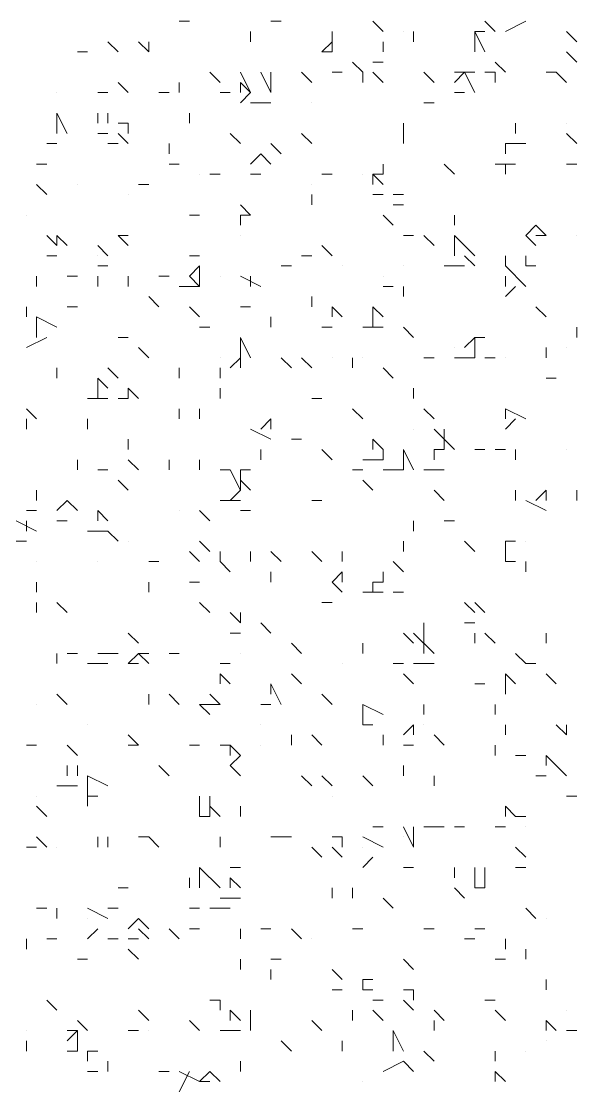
# Model space of a CAD drawing. Header units: millimetres. Extents: x 2928 to 3112, y 1220 to 1280.
# Drawn here: x 3001.3138 to 3001.4955, y 1264.9223 to 1265.2706 of the extents above; entities that cross this region are included whole.
import ezdxf

# ---------------------------------------------------------------- set-up
doc = ezdxf.new("R2010")
doc.units = ezdxf.units.MM

msp = doc.modelspace()

# ---------------------------------------------------------------- linework, layer by layer
at = {"color": 92, "linetype": 'Continuous', "lineweight": 5, "true_color": 0x00b800}
for points in [[(3001.36551, 1265.27063), (3001.36884, 1265.27063), (3001.36884, 1265.27063)], [(3001.39884, 1265.27063), (3001.39551, 1265.27063), (3001.39551, 1265.27063)], [(3001.43218, 1265.2673), (3001.42884, 1265.27063), (3001.42884, 1265.27063)], [(3001.46884, 1265.2673), (3001.46551, 1265.27063), (3001.46551, 1265.27063)], [(3001.47218, 1265.2673), (3001.47884, 1265.27063), (3001.47884, 1265.27063)], [(3001.38884, 1265.26396), (3001.38884, 1265.2673), (3001.38884, 1265.2673)], [(3001.41551, 1265.2673), (3001.41551, 1265.26063), (3001.41551, 1265.26063)], [(3001.44218, 1265.26396), (3001.44218, 1265.2673), (3001.44218, 1265.2673)], [(3001.46218, 1265.2673), (3001.46551, 1265.26063), (3001.46551, 1265.26063)], [(3001.46218, 1265.2673), (3001.46218, 1265.26063), (3001.46218, 1265.26063)], [(3001.46551, 1265.2673), (3001.46218, 1265.2673), (3001.46218, 1265.2673)], [(3001.49551, 1265.26396), (3001.49218, 1265.2673), (3001.49218, 1265.2673)], [(3001.34551, 1265.26063), (3001.34217, 1265.26396), (3001.34217, 1265.26396)], [(3001.35551, 1265.26063), (3001.35217, 1265.26396), (3001.35217, 1265.26396)], [(3001.35551, 1265.26063), (3001.35551, 1265.26396), (3001.35551, 1265.26396)], [(3001.41551, 1265.26396), (3001.41218, 1265.26063), (3001.41218, 1265.26063)], [(3001.43218, 1265.26396), (3001.43218, 1265.26063), (3001.43218, 1265.26063)], [(3001.43218, 1265.26396), (3001.43218, 1265.26063), (3001.43218, 1265.26063)], [(3001.33551, 1265.26063), (3001.33217, 1265.26063), (3001.33217, 1265.26063)], [(3001.41218, 1265.26063), (3001.41551, 1265.26063), (3001.41551, 1265.26063)], [(3001.49551, 1265.2573), (3001.49218, 1265.26063), (3001.49218, 1265.26063)], [(3001.42551, 1265.25396), (3001.42218, 1265.2573), (3001.42218, 1265.2573)], [(3001.42884, 1265.2573), (3001.43218, 1265.2573), (3001.43218, 1265.2573)], [(3001.47218, 1265.25396), (3001.46884, 1265.2573), (3001.46884, 1265.2573)], [(3001.37884, 1265.25063), (3001.37551, 1265.25396), (3001.37551, 1265.25396)], [(3001.38551, 1265.25396), (3001.38884, 1265.2473), (3001.38884, 1265.2473)], [(3001.39218, 1265.25396), (3001.39551, 1265.2473), (3001.39551, 1265.2473)], [(3001.39551, 1265.25396), (3001.39551, 1265.2473), (3001.39551, 1265.2473)], [(3001.40884, 1265.25063), (3001.40551, 1265.25396), (3001.40551, 1265.25396)], [(3001.41884, 1265.25396), (3001.41551, 1265.25396), (3001.41551, 1265.25396)], [(3001.42551, 1265.25063), (3001.42551, 1265.25396), (3001.42551, 1265.25396)], [(3001.43218, 1265.25063), (3001.42884, 1265.25396), (3001.42884, 1265.25396)], [(3001.44884, 1265.25063), (3001.44551, 1265.25396), (3001.44551, 1265.25396)], [(3001.45551, 1265.25396), (3001.46218, 1265.25396), (3001.46218, 1265.25396)], [(3001.45884, 1265.25396), (3001.45551, 1265.25063), (3001.45551, 1265.25063)], [(3001.45884, 1265.25396), (3001.46218, 1265.2473), (3001.46218, 1265.2473)], [(3001.46884, 1265.25396), (3001.46551, 1265.25396), (3001.46551, 1265.25396)], [(3001.46884, 1265.25063), (3001.46884, 1265.25396), (3001.46884, 1265.25396)], [(3001.48884, 1265.25396), (3001.48551, 1265.25396), (3001.48551, 1265.25396)], [(3001.49218, 1265.25063), (3001.48884, 1265.25396), (3001.48884, 1265.25396)], [(3001.34884, 1265.2473), (3001.34551, 1265.25063), (3001.34551, 1265.25063)], [(3001.36551, 1265.2473), (3001.36551, 1265.25063), (3001.36551, 1265.25063)], [(3001.38551, 1265.25063), (3001.38551, 1265.2473), (3001.38551, 1265.2473)], [(3001.38884, 1265.2473), (3001.38551, 1265.25063), (3001.38551, 1265.25063)], [(3001.34217, 1265.2473), (3001.33884, 1265.2473), (3001.33884, 1265.2473)], [(3001.36218, 1265.2473), (3001.35884, 1265.2473), (3001.35884, 1265.2473)], [(3001.38218, 1265.2473), (3001.37884, 1265.2473), (3001.37884, 1265.2473)], [(3001.38551, 1265.24396), (3001.38884, 1265.2473), (3001.38884, 1265.2473)], [(3001.45551, 1265.2473), (3001.45884, 1265.2473), (3001.45884, 1265.2473)], [(3001.38884, 1265.24396), (3001.39551, 1265.24396), (3001.39551, 1265.24396)], [(3001.44884, 1265.24396), (3001.44551, 1265.24396), (3001.44551, 1265.24396)], [(3001.32551, 1265.24063), (3001.32884, 1265.23396), (3001.32884, 1265.23396)], [(3001.32551, 1265.24063), (3001.32551, 1265.23396), (3001.32551, 1265.23396)], [(3001.33884, 1265.2373), (3001.33884, 1265.24063), (3001.33884, 1265.24063)], [(3001.34217, 1265.24063), (3001.34217, 1265.2373), (3001.34217, 1265.2373)], [(3001.34217, 1265.24063), (3001.34217, 1265.2373), (3001.34217, 1265.2373)], [(3001.36884, 1265.2373), (3001.36884, 1265.24063), (3001.36884, 1265.24063)], [(3001.34884, 1265.2373), (3001.34551, 1265.2373), (3001.34551, 1265.2373)], [(3001.34884, 1265.2373), (3001.34884, 1265.23396), (3001.34884, 1265.23396)], [(3001.43884, 1265.23396), (3001.43884, 1265.2373), (3001.43884, 1265.2373)], [(3001.47551, 1265.23396), (3001.47551, 1265.2373), (3001.47551, 1265.2373)], [(3001.33884, 1265.23396), (3001.34217, 1265.23396), (3001.34217, 1265.23396)], [(3001.34551, 1265.23396), (3001.34884, 1265.23063), (3001.34884, 1265.23063)], [(3001.38551, 1265.23063), (3001.38218, 1265.23396), (3001.38218, 1265.23396)], [(3001.40884, 1265.23063), (3001.40551, 1265.23396), (3001.40551, 1265.23396)], [(3001.43884, 1265.23063), (3001.43884, 1265.23396), (3001.43884, 1265.23396)], [(3001.49551, 1265.23063), (3001.49218, 1265.23396), (3001.49218, 1265.23396)], [(3001.32217, 1265.23063), (3001.32551, 1265.23063), (3001.32551, 1265.23063)], [(3001.34551, 1265.23063), (3001.34217, 1265.23063), (3001.34217, 1265.23063)], [(3001.36218, 1265.2273), (3001.36218, 1265.23063), (3001.36218, 1265.23063)], [(3001.39884, 1265.2273), (3001.39551, 1265.23063), (3001.39551, 1265.23063)], [(3001.47218, 1265.23063), (3001.47884, 1265.23063), (3001.47884, 1265.23063)], [(3001.47218, 1265.23063), (3001.47218, 1265.2273), (3001.47218, 1265.2273)], [(3001.47218, 1265.2273), (3001.47218, 1265.23063), (3001.47218, 1265.23063)], [(3001.32217, 1265.22396), (3001.31884, 1265.22396), (3001.31884, 1265.22396)], [(3001.36551, 1265.22396), (3001.36218, 1265.22396), (3001.36218, 1265.22396)], [(3001.39218, 1265.2273), (3001.38884, 1265.22396), (3001.38884, 1265.22396)], [(3001.39218, 1265.2273), (3001.39551, 1265.22396), (3001.39551, 1265.22396)], [(3001.43218, 1265.22063), (3001.43218, 1265.22396), (3001.43218, 1265.22396)], [(3001.45551, 1265.22063), (3001.45218, 1265.22396), (3001.45218, 1265.22396)], [(3001.47218, 1265.22396), (3001.46884, 1265.22396), (3001.46884, 1265.22396)], [(3001.47218, 1265.22396), (3001.47551, 1265.22396), (3001.47551, 1265.22396)], [(3001.47218, 1265.22063), (3001.47218, 1265.22396), (3001.47218, 1265.22396)], [(3001.49551, 1265.22396), (3001.49218, 1265.22396), (3001.49218, 1265.22396)], [(3001.37884, 1265.22063), (3001.37551, 1265.22063), (3001.37551, 1265.22063)], [(3001.38884, 1265.22063), (3001.39218, 1265.22063), (3001.39218, 1265.22063)], [(3001.41551, 1265.22063), (3001.41218, 1265.22063), (3001.41218, 1265.22063)], [(3001.42884, 1265.22063), (3001.43218, 1265.2173), (3001.43218, 1265.2173)], [(3001.42884, 1265.22063), (3001.42884, 1265.2173), (3001.42884, 1265.2173)], [(3001.43218, 1265.22063), (3001.42884, 1265.22063), (3001.42884, 1265.22063)], [(3001.32217, 1265.21396), (3001.31884, 1265.2173), (3001.31884, 1265.2173)], [(3001.35551, 1265.2173), (3001.35217, 1265.2173), (3001.35217, 1265.2173)], [(3001.40884, 1265.21063), (3001.40884, 1265.21396), (3001.40884, 1265.21396)], [(3001.42884, 1265.21396), (3001.43218, 1265.21396), (3001.43218, 1265.21396)], [(3001.43884, 1265.21396), (3001.43551, 1265.21396), (3001.43551, 1265.21396)], [(3001.38884, 1265.2073), (3001.38551, 1265.21063), (3001.38551, 1265.21063)], [(3001.43551, 1265.21063), (3001.43884, 1265.21063), (3001.43884, 1265.21063)], [(3001.37218, 1265.2073), (3001.36884, 1265.2073), (3001.36884, 1265.2073)], [(3001.38551, 1265.2073), (3001.38884, 1265.2073), (3001.38884, 1265.2073)], [(3001.38551, 1265.2073), (3001.38551, 1265.20396), (3001.38551, 1265.20396)], [(3001.43551, 1265.20396), (3001.43218, 1265.2073), (3001.43218, 1265.2073)], [(3001.45551, 1265.20396), (3001.45551, 1265.2073), (3001.45551, 1265.2073)], [(3001.48218, 1265.20396), (3001.47884, 1265.20063), (3001.47884, 1265.20063)], [(3001.48218, 1265.20396), (3001.48551, 1265.20063), (3001.48551, 1265.20063)], [(3001.32551, 1265.1973), (3001.32217, 1265.20063), (3001.32217, 1265.20063)], [(3001.32551, 1265.20063), (3001.32884, 1265.1973), (3001.32884, 1265.1973)], [(3001.32551, 1265.20063), (3001.32551, 1265.1973), (3001.32551, 1265.1973)], [(3001.34884, 1265.20063), (3001.34551, 1265.20063), (3001.34551, 1265.20063)], [(3001.34884, 1265.1973), (3001.34551, 1265.20063), (3001.34551, 1265.20063)], [(3001.44218, 1265.20063), (3001.43884, 1265.20063), (3001.43884, 1265.20063)], [(3001.44884, 1265.1973), (3001.44551, 1265.20063), (3001.44551, 1265.20063)], [(3001.45551, 1265.20063), (3001.46218, 1265.19396), (3001.46218, 1265.19396)], [(3001.45551, 1265.20063), (3001.45551, 1265.19396), (3001.45551, 1265.19396)], [(3001.47884, 1265.20063), (3001.48218, 1265.1973), (3001.48218, 1265.1973)], [(3001.48551, 1265.20063), (3001.48218, 1265.20063), (3001.48218, 1265.20063)], [(3001.33884, 1265.1973), (3001.34217, 1265.19396), (3001.34217, 1265.19396)], [(3001.41551, 1265.19396), (3001.41218, 1265.1973), (3001.41218, 1265.1973)], [(3001.32217, 1265.19396), (3001.32551, 1265.19396), (3001.32551, 1265.19396)], [(3001.37218, 1265.19396), (3001.36884, 1265.19396), (3001.36884, 1265.19396)], [(3001.40884, 1265.19396), (3001.40551, 1265.19396), (3001.40551, 1265.19396)], [(3001.46218, 1265.19063), (3001.45884, 1265.19396), (3001.45884, 1265.19396)], [(3001.47218, 1265.19063), (3001.47218, 1265.19396), (3001.47218, 1265.19396)], [(3001.47884, 1265.19063), (3001.47884, 1265.19396), (3001.47884, 1265.19396)], [(3001.33884, 1265.19063), (3001.34217, 1265.19063), (3001.34217, 1265.19063)], [(3001.37218, 1265.19063), (3001.36884, 1265.1873), (3001.36884, 1265.1873)], [(3001.37218, 1265.19063), (3001.37218, 1265.18396), (3001.37218, 1265.18396)], [(3001.40218, 1265.19063), (3001.39884, 1265.19063), (3001.39884, 1265.19063)], [(3001.45218, 1265.19063), (3001.45884, 1265.19063), (3001.45884, 1265.19063)], [(3001.45884, 1265.19063), (3001.45551, 1265.19063), (3001.45551, 1265.19063)], [(3001.47218, 1265.19063), (3001.47884, 1265.18396), (3001.47884, 1265.18396)], [(3001.48218, 1265.19063), (3001.47884, 1265.19063), (3001.47884, 1265.19063)], [(3001.31884, 1265.18396), (3001.31884, 1265.1873), (3001.31884, 1265.1873)], [(3001.33217, 1265.1873), (3001.32884, 1265.1873), (3001.32884, 1265.1873)], [(3001.33884, 1265.18396), (3001.33884, 1265.1873), (3001.33884, 1265.1873)], [(3001.34884, 1265.18396), (3001.34884, 1265.1873), (3001.34884, 1265.1873)], [(3001.36218, 1265.1873), (3001.35884, 1265.1873), (3001.35884, 1265.1873)], [(3001.37218, 1265.18396), (3001.36884, 1265.1873), (3001.36884, 1265.1873)], [(3001.38551, 1265.1873), (3001.39218, 1265.18396), (3001.39218, 1265.18396)], [(3001.38884, 1265.1873), (3001.38884, 1265.18396), (3001.38884, 1265.18396)], [(3001.47218, 1265.1873), (3001.47218, 1265.18396), (3001.47218, 1265.18396)], [(3001.36551, 1265.18396), (3001.37218, 1265.18396), (3001.37218, 1265.18396)], [(3001.43551, 1265.18396), (3001.43218, 1265.18396), (3001.43218, 1265.18396)], [(3001.43884, 1265.18063), (3001.43884, 1265.18396), (3001.43884, 1265.18396)], [(3001.47218, 1265.18063), (3001.47551, 1265.18396), (3001.47551, 1265.18396)], [(3001.35884, 1265.1773), (3001.35551, 1265.18063), (3001.35551, 1265.18063)], [(3001.40884, 1265.1773), (3001.40884, 1265.18063), (3001.40884, 1265.18063)], [(3001.31551, 1265.17396), (3001.31551, 1265.1773), (3001.31551, 1265.1773)], [(3001.33217, 1265.1773), (3001.32884, 1265.1773), (3001.32884, 1265.1773)], [(3001.37218, 1265.17396), (3001.36884, 1265.1773), (3001.36884, 1265.1773)], [(3001.38551, 1265.1773), (3001.38884, 1265.1773), (3001.38884, 1265.1773)], [(3001.41551, 1265.1773), (3001.41884, 1265.17396), (3001.41884, 1265.17396)], [(3001.41551, 1265.1773), (3001.41551, 1265.17396), (3001.41551, 1265.17396)], [(3001.42884, 1265.1773), (3001.43218, 1265.17396), (3001.43218, 1265.17396)], [(3001.42884, 1265.1773), (3001.42884, 1265.17063), (3001.42884, 1265.17063)], [(3001.48551, 1265.17396), (3001.48218, 1265.1773), (3001.48218, 1265.1773)], [(3001.31884, 1265.17396), (3001.32551, 1265.17063), (3001.32551, 1265.17063)], [(3001.31884, 1265.17396), (3001.31884, 1265.1673), (3001.31884, 1265.1673)], [(3001.39551, 1265.17063), (3001.39551, 1265.17396), (3001.39551, 1265.17396)], [(3001.37551, 1265.17063), (3001.37218, 1265.17063), (3001.37218, 1265.17063)], [(3001.41218, 1265.17063), (3001.41551, 1265.17063), (3001.41551, 1265.17063)], [(3001.42551, 1265.17063), (3001.43218, 1265.17063), (3001.43218, 1265.17063)], [(3001.44218, 1265.1673), (3001.43884, 1265.17063), (3001.43884, 1265.17063)], [(3001.49551, 1265.1673), (3001.49551, 1265.17063), (3001.49551, 1265.17063)], [(3001.31551, 1265.16396), (3001.32217, 1265.1673), (3001.32217, 1265.1673)], [(3001.34884, 1265.1673), (3001.34551, 1265.1673), (3001.34551, 1265.1673)], [(3001.38551, 1265.1673), (3001.38884, 1265.16063), (3001.38884, 1265.16063)], [(3001.38551, 1265.1673), (3001.38551, 1265.16063), (3001.38551, 1265.16063)], [(3001.46218, 1265.1673), (3001.45884, 1265.16396), (3001.45884, 1265.16396)], [(3001.46218, 1265.1673), (3001.46218, 1265.16063), (3001.46218, 1265.16063)], [(3001.46551, 1265.1673), (3001.46218, 1265.1673), (3001.46218, 1265.1673)], [(3001.35551, 1265.16063), (3001.35217, 1265.16396), (3001.35217, 1265.16396)], [(3001.48551, 1265.16063), (3001.48551, 1265.16396), (3001.48551, 1265.16396)], [(3001.38218, 1265.1573), (3001.38551, 1265.16063), (3001.38551, 1265.16063)], [(3001.38551, 1265.1573), (3001.38551, 1265.16063), (3001.38551, 1265.16063)], [(3001.40218, 1265.1573), (3001.39884, 1265.16063), (3001.39884, 1265.16063)], [(3001.40884, 1265.1573), (3001.40551, 1265.16063), (3001.40551, 1265.16063)], [(3001.42218, 1265.1573), (3001.42218, 1265.16063), (3001.42218, 1265.16063)], [(3001.44884, 1265.16063), (3001.44551, 1265.16063), (3001.44551, 1265.16063)], [(3001.45551, 1265.16063), (3001.46218, 1265.16063), (3001.46218, 1265.16063)], [(3001.46884, 1265.16063), (3001.46551, 1265.16063), (3001.46551, 1265.16063)], [(3001.32551, 1265.15396), (3001.32551, 1265.1573), (3001.32551, 1265.1573)], [(3001.34551, 1265.15396), (3001.34217, 1265.1573), (3001.34217, 1265.1573)], [(3001.36551, 1265.15396), (3001.36551, 1265.1573), (3001.36551, 1265.1573)], [(3001.37884, 1265.15396), (3001.37884, 1265.1573), (3001.37884, 1265.1573)], [(3001.43551, 1265.15396), (3001.43218, 1265.1573), (3001.43218, 1265.1573)], [(3001.33884, 1265.15396), (3001.34217, 1265.15063), (3001.34217, 1265.15063)], [(3001.33884, 1265.15396), (3001.33884, 1265.1473), (3001.33884, 1265.1473)], [(3001.48884, 1265.15396), (3001.48551, 1265.15396), (3001.48551, 1265.15396)], [(3001.34884, 1265.15063), (3001.35217, 1265.1473), (3001.35217, 1265.1473)], [(3001.34884, 1265.15063), (3001.34884, 1265.1473), (3001.34884, 1265.1473)], [(3001.37884, 1265.1473), (3001.37884, 1265.15063), (3001.37884, 1265.15063)], [(3001.44218, 1265.1473), (3001.44218, 1265.15063), (3001.44218, 1265.15063)], [(3001.31884, 1265.14063), (3001.31551, 1265.14396), (3001.31551, 1265.14396)], [(3001.33551, 1265.1473), (3001.34217, 1265.1473), (3001.34217, 1265.1473)], [(3001.34551, 1265.1473), (3001.34884, 1265.1473), (3001.34884, 1265.1473)], [(3001.36551, 1265.14063), (3001.36551, 1265.14396), (3001.36551, 1265.14396)], [(3001.37218, 1265.14063), (3001.37218, 1265.14396), (3001.37218, 1265.14396)], [(3001.41218, 1265.1473), (3001.40884, 1265.1473), (3001.40884, 1265.1473)], [(3001.42551, 1265.14063), (3001.42218, 1265.14396), (3001.42218, 1265.14396)], [(3001.44884, 1265.14063), (3001.44551, 1265.14396), (3001.44551, 1265.14396)], [(3001.47218, 1265.14396), (3001.47884, 1265.14063), (3001.47884, 1265.14063)], [(3001.47218, 1265.14396), (3001.47218, 1265.14063), (3001.47218, 1265.14063)], [(3001.31551, 1265.1373), (3001.31551, 1265.14063), (3001.31551, 1265.14063)], [(3001.33551, 1265.1373), (3001.33551, 1265.14063), (3001.33551, 1265.14063)], [(3001.39551, 1265.14063), (3001.39218, 1265.1373), (3001.39218, 1265.1373)], [(3001.39551, 1265.14063), (3001.39551, 1265.1373), (3001.39551, 1265.1373)], [(3001.47218, 1265.1373), (3001.47551, 1265.14063), (3001.47551, 1265.14063)], [(3001.38884, 1265.1373), (3001.39551, 1265.13396), (3001.39551, 1265.13396)], [(3001.44884, 1265.1373), (3001.45551, 1265.13063), (3001.45551, 1265.13063)], [(3001.45218, 1265.1373), (3001.45218, 1265.13063), (3001.45218, 1265.13063)], [(3001.34884, 1265.13063), (3001.34884, 1265.13396), (3001.34884, 1265.13396)], [(3001.40551, 1265.13396), (3001.40218, 1265.13396), (3001.40218, 1265.13396)], [(3001.42884, 1265.13396), (3001.43218, 1265.13063), (3001.43218, 1265.13063)], [(3001.42884, 1265.13396), (3001.42884, 1265.13063), (3001.42884, 1265.13063)], [(3001.39218, 1265.1273), (3001.39218, 1265.13063), (3001.39218, 1265.13063)], [(3001.41551, 1265.1273), (3001.41218, 1265.13063), (3001.41218, 1265.13063)], [(3001.43218, 1265.1273), (3001.43218, 1265.13063), (3001.43218, 1265.13063)], [(3001.43884, 1265.13063), (3001.44218, 1265.12396), (3001.44218, 1265.12396)], [(3001.43884, 1265.13063), (3001.43884, 1265.12396), (3001.43884, 1265.12396)], [(3001.45218, 1265.13063), (3001.44884, 1265.13063), (3001.44884, 1265.13063)], [(3001.44884, 1265.1273), (3001.44884, 1265.13063), (3001.44884, 1265.13063)], [(3001.46551, 1265.13063), (3001.46218, 1265.13063), (3001.46218, 1265.13063)], [(3001.47218, 1265.13063), (3001.46884, 1265.13063), (3001.46884, 1265.13063)], [(3001.47551, 1265.1273), (3001.47551, 1265.13063), (3001.47551, 1265.13063)], [(3001.33217, 1265.12396), (3001.33217, 1265.1273), (3001.33217, 1265.1273)], [(3001.35217, 1265.12396), (3001.34884, 1265.1273), (3001.34884, 1265.1273)], [(3001.36218, 1265.12396), (3001.36218, 1265.1273), (3001.36218, 1265.1273)], [(3001.37218, 1265.12396), (3001.37218, 1265.1273), (3001.37218, 1265.1273)], [(3001.42551, 1265.1273), (3001.43218, 1265.1273), (3001.43218, 1265.1273)], [(3001.34217, 1265.12396), (3001.33884, 1265.12396), (3001.33884, 1265.12396)], [(3001.38218, 1265.12396), (3001.37884, 1265.12396), (3001.37884, 1265.12396)], [(3001.38218, 1265.12396), (3001.38551, 1265.1173), (3001.38551, 1265.1173)], [(3001.38551, 1265.12396), (3001.38551, 1265.1173), (3001.38551, 1265.1173)], [(3001.38884, 1265.12396), (3001.38551, 1265.12396), (3001.38551, 1265.12396)], [(3001.42551, 1265.12396), (3001.42218, 1265.12396), (3001.42218, 1265.12396)], [(3001.43551, 1265.12396), (3001.43218, 1265.12396), (3001.43218, 1265.12396)], [(3001.43551, 1265.12396), (3001.43884, 1265.12396), (3001.43884, 1265.12396)], [(3001.44551, 1265.12396), (3001.45218, 1265.12396), (3001.45218, 1265.12396)], [(3001.34884, 1265.1173), (3001.34551, 1265.12063), (3001.34551, 1265.12063)], [(3001.38551, 1265.12063), (3001.38884, 1265.1173), (3001.38884, 1265.1173)], [(3001.38551, 1265.12063), (3001.38551, 1265.1173), (3001.38551, 1265.1173)], [(3001.42884, 1265.1173), (3001.42551, 1265.12063), (3001.42551, 1265.12063)], [(3001.31884, 1265.11396), (3001.31884, 1265.1173), (3001.31884, 1265.1173)], [(3001.38218, 1265.11396), (3001.38551, 1265.1173), (3001.38551, 1265.1173)], [(3001.45218, 1265.11396), (3001.44884, 1265.1173), (3001.44884, 1265.1173)], [(3001.47551, 1265.11396), (3001.47551, 1265.1173), (3001.47551, 1265.1173)], [(3001.48551, 1265.1173), (3001.48218, 1265.11396), (3001.48218, 1265.11396)], [(3001.48551, 1265.1173), (3001.48551, 1265.11396), (3001.48551, 1265.11396)], [(3001.49551, 1265.11396), (3001.49551, 1265.1173), (3001.49551, 1265.1173)], [(3001.32884, 1265.11396), (3001.32551, 1265.11063), (3001.32551, 1265.11063)], [(3001.32884, 1265.11396), (3001.33217, 1265.11063), (3001.33217, 1265.11063)], [(3001.37884, 1265.11396), (3001.38551, 1265.11396), (3001.38551, 1265.11396)], [(3001.41218, 1265.11396), (3001.40884, 1265.11396), (3001.40884, 1265.11396)], [(3001.47884, 1265.11396), (3001.48551, 1265.11063), (3001.48551, 1265.11063)], [(3001.31884, 1265.11063), (3001.31551, 1265.11063), (3001.31551, 1265.11063)], [(3001.33884, 1265.11063), (3001.34217, 1265.1073), (3001.34217, 1265.1073)], [(3001.33884, 1265.11063), (3001.33884, 1265.1073), (3001.33884, 1265.1073)], [(3001.37551, 1265.1073), (3001.37218, 1265.11063), (3001.37218, 1265.11063)], [(3001.38884, 1265.11063), (3001.38551, 1265.11063), (3001.38551, 1265.11063)], [(3001.31217, 1265.1073), (3001.31884, 1265.10396), (3001.31884, 1265.10396)], [(3001.31551, 1265.1073), (3001.31551, 1265.10396), (3001.31551, 1265.10396)], [(3001.32551, 1265.1073), (3001.32884, 1265.1073), (3001.32884, 1265.1073)], [(3001.44218, 1265.10396), (3001.44218, 1265.1073), (3001.44218, 1265.1073)], [(3001.45551, 1265.1073), (3001.45218, 1265.1073), (3001.45218, 1265.1073)], [(3001.33551, 1265.10396), (3001.34217, 1265.10396), (3001.34217, 1265.10396)], [(3001.34551, 1265.10063), (3001.34217, 1265.10396), (3001.34217, 1265.10396)], [(3001.31217, 1265.10063), (3001.31551, 1265.10063), (3001.31551, 1265.10063)], [(3001.37218, 1265.10063), (3001.37551, 1265.0973), (3001.37551, 1265.0973)], [(3001.43884, 1265.0973), (3001.43884, 1265.10063), (3001.43884, 1265.10063)], [(3001.46218, 1265.0973), (3001.45884, 1265.10063), (3001.45884, 1265.10063)], [(3001.47218, 1265.10063), (3001.47551, 1265.10063), (3001.47551, 1265.10063)], [(3001.47218, 1265.10063), (3001.47218, 1265.0973), (3001.47218, 1265.0973)], [(3001.36884, 1265.0973), (3001.37218, 1265.09396), (3001.37218, 1265.09396)], [(3001.37884, 1265.09396), (3001.37884, 1265.0973), (3001.37884, 1265.0973)], [(3001.38884, 1265.09396), (3001.38884, 1265.0973), (3001.38884, 1265.0973)], [(3001.39884, 1265.09396), (3001.39551, 1265.0973), (3001.39551, 1265.0973)], [(3001.41218, 1265.09396), (3001.40884, 1265.0973), (3001.40884, 1265.0973)], [(3001.41884, 1265.09396), (3001.41884, 1265.0973), (3001.41884, 1265.0973)], [(3001.47218, 1265.09396), (3001.47218, 1265.0973), (3001.47218, 1265.0973)], [(3001.35884, 1265.09396), (3001.35551, 1265.09396), (3001.35551, 1265.09396)], [(3001.38218, 1265.09063), (3001.37884, 1265.09396), (3001.37884, 1265.09396)], [(3001.43884, 1265.09063), (3001.43551, 1265.09396), (3001.43551, 1265.09396)], [(3001.47218, 1265.09396), (3001.47551, 1265.09396), (3001.47551, 1265.09396)], [(3001.47884, 1265.09063), (3001.47884, 1265.09396), (3001.47884, 1265.09396)], [(3001.39551, 1265.08729), (3001.39551, 1265.09063), (3001.39551, 1265.09063)], [(3001.41884, 1265.09063), (3001.41551, 1265.08729), (3001.41551, 1265.08729)], [(3001.41884, 1265.09063), (3001.41884, 1265.08729), (3001.41884, 1265.08729)], [(3001.43218, 1265.08729), (3001.43218, 1265.09063), (3001.43218, 1265.09063)], [(3001.31884, 1265.08396), (3001.31884, 1265.08729), (3001.31884, 1265.08729)], [(3001.35551, 1265.08396), (3001.35551, 1265.08729), (3001.35551, 1265.08729)], [(3001.37218, 1265.08729), (3001.36884, 1265.08729), (3001.36884, 1265.08729)], [(3001.41551, 1265.08729), (3001.41884, 1265.08396), (3001.41884, 1265.08396)], [(3001.42884, 1265.08729), (3001.43218, 1265.08729), (3001.43218, 1265.08729)], [(3001.42884, 1265.08729), (3001.42884, 1265.08396), (3001.42884, 1265.08396)], [(3001.42551, 1265.08396), (3001.43218, 1265.08396), (3001.43218, 1265.08396)], [(3001.43884, 1265.08396), (3001.43551, 1265.08396), (3001.43551, 1265.08396)], [(3001.31884, 1265.07729), (3001.31884, 1265.08063), (3001.31884, 1265.08063)], [(3001.32884, 1265.07729), (3001.32551, 1265.08063), (3001.32551, 1265.08063)], [(3001.37551, 1265.07729), (3001.37218, 1265.08063), (3001.37218, 1265.08063)], [(3001.41551, 1265.08063), (3001.41218, 1265.08063), (3001.41218, 1265.08063)], [(3001.46218, 1265.07729), (3001.45884, 1265.08063), (3001.45884, 1265.08063)], [(3001.46218, 1265.08063), (3001.46551, 1265.07729), (3001.46551, 1265.07729)], [(3001.38551, 1265.07396), (3001.38218, 1265.07729), (3001.38218, 1265.07729)], [(3001.38551, 1265.07729), (3001.38551, 1265.07396), (3001.38551, 1265.07396)], [(3001.39551, 1265.07063), (3001.39218, 1265.07396), (3001.39218, 1265.07396)], [(3001.44551, 1265.07063), (3001.44551, 1265.07396), (3001.44551, 1265.07396)], [(3001.45884, 1265.07396), (3001.46218, 1265.07396), (3001.46218, 1265.07396)], [(3001.35217, 1265.06729), (3001.34884, 1265.07063), (3001.34884, 1265.07063)], [(3001.38218, 1265.07063), (3001.38551, 1265.07063), (3001.38551, 1265.07063)], [(3001.40551, 1265.06396), (3001.40218, 1265.06729), (3001.40218, 1265.06729)], [(3001.42551, 1265.06396), (3001.42551, 1265.06729), (3001.42551, 1265.06729)], [(3001.44218, 1265.06729), (3001.43884, 1265.07063), (3001.43884, 1265.07063)], [(3001.44218, 1265.07063), (3001.44884, 1265.06396), (3001.44884, 1265.06396)], [(3001.44551, 1265.07063), (3001.44551, 1265.06396), (3001.44551, 1265.06396)], [(3001.44551, 1265.06396), (3001.44551, 1265.06729), (3001.44551, 1265.06729)], [(3001.46218, 1265.06729), (3001.46218, 1265.07063), (3001.46218, 1265.07063)], [(3001.46884, 1265.06729), (3001.46551, 1265.07063), (3001.46551, 1265.07063)], [(3001.48551, 1265.06729), (3001.48551, 1265.07063), (3001.48551, 1265.07063)], [(3001.32551, 1265.06063), (3001.32551, 1265.06396), (3001.32551, 1265.06396)], [(3001.33217, 1265.06396), (3001.32884, 1265.06396), (3001.32884, 1265.06396)], [(3001.33884, 1265.06396), (3001.34217, 1265.06396), (3001.34217, 1265.06396)], [(3001.34551, 1265.06396), (3001.34217, 1265.06396), (3001.34217, 1265.06396)], [(3001.35217, 1265.06396), (3001.34884, 1265.06063), (3001.34884, 1265.06063)], [(3001.35217, 1265.06396), (3001.35551, 1265.06063), (3001.35551, 1265.06063)], [(3001.35551, 1265.06396), (3001.35217, 1265.06396), (3001.35217, 1265.06396)], [(3001.36551, 1265.06396), (3001.36218, 1265.06396), (3001.36218, 1265.06396)], [(3001.47884, 1265.06063), (3001.47551, 1265.06396), (3001.47551, 1265.06396)], [(3001.33551, 1265.06063), (3001.34217, 1265.06063), (3001.34217, 1265.06063)], [(3001.34884, 1265.06063), (3001.35217, 1265.06063), (3001.35217, 1265.06063)], [(3001.38218, 1265.06063), (3001.37884, 1265.06063), (3001.37884, 1265.06063)], [(3001.43884, 1265.06063), (3001.43551, 1265.06063), (3001.43551, 1265.06063)], [(3001.44218, 1265.06063), (3001.44884, 1265.06063), (3001.44884, 1265.06063)], [(3001.48218, 1265.06063), (3001.47884, 1265.06063), (3001.47884, 1265.06063)], [(3001.37884, 1265.05729), (3001.38218, 1265.05396), (3001.38218, 1265.05396)], [(3001.37884, 1265.05729), (3001.37884, 1265.05396), (3001.37884, 1265.05396)], [(3001.40551, 1265.05396), (3001.40218, 1265.05729), (3001.40218, 1265.05729)], [(3001.44218, 1265.05396), (3001.43884, 1265.05729), (3001.43884, 1265.05729)], [(3001.47218, 1265.05729), (3001.47551, 1265.05396), (3001.47551, 1265.05396)], [(3001.47218, 1265.05729), (3001.47218, 1265.05396), (3001.47218, 1265.05396)], [(3001.48884, 1265.05396), (3001.48551, 1265.05729), (3001.48551, 1265.05729)], [(3001.39551, 1265.05396), (3001.39884, 1265.04729), (3001.39884, 1265.04729)], [(3001.39551, 1265.05396), (3001.39551, 1265.05063), (3001.39551, 1265.05063)], [(3001.46551, 1265.05396), (3001.46218, 1265.05396), (3001.46218, 1265.05396)], [(3001.47218, 1265.05063), (3001.47218, 1265.05396), (3001.47218, 1265.05396)], [(3001.32884, 1265.04729), (3001.32551, 1265.05063), (3001.32551, 1265.05063)], [(3001.35551, 1265.04729), (3001.35551, 1265.05063), (3001.35551, 1265.05063)], [(3001.36551, 1265.04729), (3001.36218, 1265.05063), (3001.36218, 1265.05063)], [(3001.37884, 1265.04729), (3001.37551, 1265.05063), (3001.37551, 1265.05063)], [(3001.41551, 1265.04729), (3001.41218, 1265.05063), (3001.41218, 1265.05063)], [(3001.37218, 1265.04729), (3001.37884, 1265.04729), (3001.37884, 1265.04729)], [(3001.37551, 1265.04396), (3001.37218, 1265.04729), (3001.37218, 1265.04729)], [(3001.39218, 1265.04729), (3001.39551, 1265.04729), (3001.39551, 1265.04729)], [(3001.42551, 1265.04729), (3001.43218, 1265.04396), (3001.43218, 1265.04396)], [(3001.42551, 1265.04729), (3001.42551, 1265.04063), (3001.42551, 1265.04063)], [(3001.44551, 1265.04396), (3001.44551, 1265.04729), (3001.44551, 1265.04729)], [(3001.46884, 1265.04396), (3001.46884, 1265.04729), (3001.46884, 1265.04729)], [(3001.42551, 1265.04063), (3001.42884, 1265.04063), (3001.42884, 1265.04063)], [(3001.44218, 1265.04063), (3001.43884, 1265.03729), (3001.43884, 1265.03729)], [(3001.44218, 1265.04063), (3001.44218, 1265.03729), (3001.44218, 1265.03729)], [(3001.47218, 1265.03729), (3001.47218, 1265.04063), (3001.47218, 1265.04063)], [(3001.49218, 1265.03729), (3001.48884, 1265.04063), (3001.48884, 1265.04063)], [(3001.49218, 1265.03729), (3001.49218, 1265.04063), (3001.49218, 1265.04063)], [(3001.35217, 1265.03396), (3001.34884, 1265.03729), (3001.34884, 1265.03729)], [(3001.40218, 1265.03396), (3001.40218, 1265.03729), (3001.40218, 1265.03729)], [(3001.41218, 1265.03396), (3001.40884, 1265.03729), (3001.40884, 1265.03729)], [(3001.43218, 1265.03396), (3001.43218, 1265.03729), (3001.43218, 1265.03729)], [(3001.45218, 1265.03396), (3001.44884, 1265.03729), (3001.44884, 1265.03729)], [(3001.31884, 1265.03396), (3001.31551, 1265.03396), (3001.31551, 1265.03396)], [(3001.33217, 1265.03063), (3001.32884, 1265.03396), (3001.32884, 1265.03396)], [(3001.35217, 1265.03396), (3001.34884, 1265.03396), (3001.34884, 1265.03396)], [(3001.37218, 1265.03396), (3001.36884, 1265.03396), (3001.36884, 1265.03396)], [(3001.38218, 1265.03396), (3001.37884, 1265.03396), (3001.37884, 1265.03396)], [(3001.38218, 1265.03396), (3001.38551, 1265.03063), (3001.38551, 1265.03063)], [(3001.38218, 1265.03396), (3001.38218, 1265.03063), (3001.38218, 1265.03063)], [(3001.43884, 1265.03396), (3001.44218, 1265.03396), (3001.44218, 1265.03396)], [(3001.46884, 1265.03063), (3001.46884, 1265.03396), (3001.46884, 1265.03396)], [(3001.38218, 1265.02729), (3001.38551, 1265.03063), (3001.38551, 1265.03063)], [(3001.47884, 1265.03063), (3001.47551, 1265.03063), (3001.47551, 1265.03063)], [(3001.48551, 1265.03063), (3001.48884, 1265.02729), (3001.48884, 1265.02729)], [(3001.48551, 1265.03063), (3001.48551, 1265.02729), (3001.48551, 1265.02729)], [(3001.32884, 1265.02729), (3001.32884, 1265.02396), (3001.32884, 1265.02396)], [(3001.33217, 1265.02729), (3001.33217, 1265.02396), (3001.33217, 1265.02396)], [(3001.36218, 1265.02396), (3001.35884, 1265.02729), (3001.35884, 1265.02729)], [(3001.38551, 1265.02396), (3001.38218, 1265.02729), (3001.38218, 1265.02729)], [(3001.43884, 1265.02396), (3001.43884, 1265.02729), (3001.43884, 1265.02729)], [(3001.49218, 1265.02396), (3001.48884, 1265.02729), (3001.48884, 1265.02729)], [(3001.33551, 1265.02396), (3001.34217, 1265.02063), (3001.34217, 1265.02063)], [(3001.33551, 1265.02396), (3001.33551, 1265.01729), (3001.33551, 1265.01729)], [(3001.40884, 1265.02063), (3001.40551, 1265.02396), (3001.40551, 1265.02396)], [(3001.41551, 1265.02063), (3001.41218, 1265.02396), (3001.41218, 1265.02396)], [(3001.42884, 1265.02063), (3001.42551, 1265.02396), (3001.42551, 1265.02396)], [(3001.44884, 1265.02063), (3001.44884, 1265.02396), (3001.44884, 1265.02396)], [(3001.48218, 1265.02396), (3001.48551, 1265.02396), (3001.48551, 1265.02396)], [(3001.32551, 1265.02063), (3001.33217, 1265.02063), (3001.33217, 1265.02063)], [(3001.33551, 1265.01729), (3001.33884, 1265.01729), (3001.33884, 1265.01729)], [(3001.33551, 1265.01396), (3001.33551, 1265.01729), (3001.33551, 1265.01729)], [(3001.37218, 1265.01396), (3001.37218, 1265.01729), (3001.37218, 1265.01729)], [(3001.37551, 1265.01729), (3001.37551, 1265.01063), (3001.37551, 1265.01063)], [(3001.49551, 1265.01729), (3001.49218, 1265.01729), (3001.49218, 1265.01729)], [(3001.32217, 1265.01063), (3001.31884, 1265.01396), (3001.31884, 1265.01396)], [(3001.37218, 1265.01396), (3001.37218, 1265.01063), (3001.37218, 1265.01063)], [(3001.37884, 1265.01063), (3001.37551, 1265.01396), (3001.37551, 1265.01396)], [(3001.38551, 1265.01063), (3001.38551, 1265.01396), (3001.38551, 1265.01396)], [(3001.47218, 1265.01396), (3001.47551, 1265.01063), (3001.47551, 1265.01063)], [(3001.47218, 1265.01396), (3001.47218, 1265.01063), (3001.47218, 1265.01063)], [(3001.37218, 1265.01063), (3001.37551, 1265.01063), (3001.37551, 1265.01063)], [(3001.47884, 1265.01063), (3001.47551, 1265.01063), (3001.47551, 1265.01063)], [(3001.43218, 1265.00729), (3001.42884, 1265.00729), (3001.42884, 1265.00729)], [(3001.43884, 1265.00729), (3001.44218, 1265.00063), (3001.44218, 1265.00063)], [(3001.44218, 1265.00729), (3001.44218, 1265.00063), (3001.44218, 1265.00063)], [(3001.44884, 1265.00729), (3001.44551, 1265.00729), (3001.44551, 1265.00729)], [(3001.45218, 1265.00729), (3001.44884, 1265.00729), (3001.44884, 1265.00729)], [(3001.45884, 1265.00729), (3001.45551, 1265.00729), (3001.45551, 1265.00729)], [(3001.46884, 1265.00729), (3001.47218, 1265.00729), (3001.47218, 1265.00729)], [(3001.32217, 1265.00063), (3001.31884, 1265.00396), (3001.31884, 1265.00396)], [(3001.33884, 1265.00063), (3001.33884, 1265.00396), (3001.33884, 1265.00396)], [(3001.34217, 1265.00063), (3001.34217, 1265.00396), (3001.34217, 1265.00396)], [(3001.35551, 1265.00396), (3001.35217, 1265.00396), (3001.35217, 1265.00396)], [(3001.35884, 1265.00063), (3001.35551, 1265.00396), (3001.35551, 1265.00396)], [(3001.37884, 1265.00063), (3001.37884, 1265.00396), (3001.37884, 1265.00396)], [(3001.39884, 1265.00396), (3001.39551, 1265.00396), (3001.39551, 1265.00396)], [(3001.40218, 1265.00396), (3001.39884, 1265.00396), (3001.39884, 1265.00396)], [(3001.41884, 1265.00396), (3001.41551, 1265.00396), (3001.41551, 1265.00396)], [(3001.41884, 1265.00396), (3001.41884, 1265.00063), (3001.41884, 1265.00063)], [(3001.41884, 1265.00396), (3001.41884, 1265.00063), (3001.41884, 1265.00063)], [(3001.42551, 1265.00396), (3001.43218, 1265.00063), (3001.43218, 1265.00063)], [(3001.31884, 1265.00063), (3001.31551, 1265.00063), (3001.31551, 1265.00063)], [(3001.41218, 1264.99729), (3001.40884, 1265.00063), (3001.40884, 1265.00063)], [(3001.41551, 1265.00063), (3001.41884, 1264.99729), (3001.41884, 1264.99729)], [(3001.47884, 1264.99729), (3001.47551, 1265.00063), (3001.47551, 1265.00063)], [(3001.42551, 1264.99396), (3001.42884, 1264.99729), (3001.42884, 1264.99729)], [(3001.36884, 1264.98729), (3001.36884, 1264.99063), (3001.36884, 1264.99063)], [(3001.37218, 1264.99396), (3001.37884, 1264.98729), (3001.37884, 1264.98729)], [(3001.37218, 1264.99396), (3001.37218, 1264.98729), (3001.37218, 1264.98729)], [(3001.38551, 1264.99396), (3001.38218, 1264.99396), (3001.38218, 1264.99396)], [(3001.38218, 1264.99063), (3001.38551, 1264.98729), (3001.38551, 1264.98729)], [(3001.38218, 1264.99063), (3001.38218, 1264.98729), (3001.38218, 1264.98729)], [(3001.43884, 1264.99396), (3001.44218, 1264.99396), (3001.44218, 1264.99396)], [(3001.45551, 1264.99063), (3001.45551, 1264.99396), (3001.45551, 1264.99396)], [(3001.46218, 1264.99396), (3001.46218, 1264.98729), (3001.46218, 1264.98729)], [(3001.46551, 1264.99396), (3001.46551, 1264.98729), (3001.46551, 1264.98729)], [(3001.47884, 1264.99396), (3001.47551, 1264.99396), (3001.47551, 1264.99396)], [(3001.34884, 1264.98729), (3001.34551, 1264.98729), (3001.34551, 1264.98729)], [(3001.41551, 1264.98396), (3001.41551, 1264.98729), (3001.41551, 1264.98729)], [(3001.42218, 1264.98396), (3001.42218, 1264.98729), (3001.42218, 1264.98729)], [(3001.45884, 1264.98396), (3001.45551, 1264.98729), (3001.45551, 1264.98729)], [(3001.46218, 1264.98729), (3001.46551, 1264.98729), (3001.46551, 1264.98729)], [(3001.37884, 1264.98396), (3001.38551, 1264.98396), (3001.38551, 1264.98396)], [(3001.43551, 1264.98063), (3001.43218, 1264.98396), (3001.43218, 1264.98396)], [(3001.32217, 1264.98063), (3001.31884, 1264.98063), (3001.31884, 1264.98063)], [(3001.32551, 1264.97729), (3001.32551, 1264.98063), (3001.32551, 1264.98063)], [(3001.33551, 1264.98063), (3001.34217, 1264.97729), (3001.34217, 1264.97729)], [(3001.34551, 1264.98063), (3001.34217, 1264.98063), (3001.34217, 1264.98063)], [(3001.36884, 1264.98063), (3001.37218, 1264.98063), (3001.37218, 1264.98063)], [(3001.37884, 1264.98063), (3001.37551, 1264.98063), (3001.37551, 1264.98063)], [(3001.38218, 1264.98063), (3001.37884, 1264.98063), (3001.37884, 1264.98063)], [(3001.48218, 1264.97729), (3001.47884, 1264.98063), (3001.47884, 1264.98063)], [(3001.35217, 1264.97729), (3001.34884, 1264.97396), (3001.34884, 1264.97396)], [(3001.35217, 1264.97729), (3001.35551, 1264.97396), (3001.35551, 1264.97396)], [(3001.33551, 1264.97063), (3001.33884, 1264.97396), (3001.33884, 1264.97396)], [(3001.35551, 1264.97063), (3001.35217, 1264.97396), (3001.35217, 1264.97396)], [(3001.36551, 1264.97063), (3001.36218, 1264.97396), (3001.36218, 1264.97396)], [(3001.37218, 1264.97396), (3001.36884, 1264.97396), (3001.36884, 1264.97396)], [(3001.38551, 1264.97063), (3001.38551, 1264.97396), (3001.38551, 1264.97396)], [(3001.39551, 1264.97396), (3001.39218, 1264.97396), (3001.39218, 1264.97396)], [(3001.40551, 1264.97063), (3001.40218, 1264.97396), (3001.40218, 1264.97396)], [(3001.42551, 1264.97396), (3001.42218, 1264.97396), (3001.42218, 1264.97396)], [(3001.44884, 1264.97396), (3001.44551, 1264.97396), (3001.44551, 1264.97396)], [(3001.46551, 1264.97396), (3001.46218, 1264.97396), (3001.46218, 1264.97396)], [(3001.31551, 1264.96729), (3001.31551, 1264.97063), (3001.31551, 1264.97063)], [(3001.32551, 1264.97063), (3001.32217, 1264.97063), (3001.32217, 1264.97063)], [(3001.34551, 1264.97063), (3001.34217, 1264.97063), (3001.34217, 1264.97063)], [(3001.34884, 1264.97063), (3001.35217, 1264.97063), (3001.35217, 1264.97063)], [(3001.46218, 1264.97063), (3001.45884, 1264.97063), (3001.45884, 1264.97063)], [(3001.47218, 1264.97063), (3001.47218, 1264.96729), (3001.47218, 1264.96729)], [(3001.47218, 1264.97063), (3001.47218, 1264.96729), (3001.47218, 1264.96729)], [(3001.35217, 1264.96396), (3001.34884, 1264.96729), (3001.34884, 1264.96729)], [(3001.47884, 1264.96396), (3001.47884, 1264.96729), (3001.47884, 1264.96729)], [(3001.33551, 1264.96396), (3001.33217, 1264.96396), (3001.33217, 1264.96396)], [(3001.38551, 1264.96063), (3001.38551, 1264.96396), (3001.38551, 1264.96396)], [(3001.39551, 1264.96396), (3001.39884, 1264.96396), (3001.39884, 1264.96396)], [(3001.44218, 1264.96063), (3001.43884, 1264.96396), (3001.43884, 1264.96396)], [(3001.46884, 1264.96396), (3001.47218, 1264.96396), (3001.47218, 1264.96396)], [(3001.39551, 1264.95729), (3001.39551, 1264.96063), (3001.39551, 1264.96063)], [(3001.41884, 1264.95729), (3001.41551, 1264.96063), (3001.41551, 1264.96063)], [(3001.42551, 1264.95729), (3001.42884, 1264.95729), (3001.42884, 1264.95729)], [(3001.42551, 1264.95729), (3001.42551, 1264.95396), (3001.42551, 1264.95396)], [(3001.48551, 1264.95396), (3001.48551, 1264.95729), (3001.48551, 1264.95729)], [(3001.41884, 1264.95396), (3001.41551, 1264.95396), (3001.41551, 1264.95396)], [(3001.42551, 1264.95396), (3001.42884, 1264.95396), (3001.42884, 1264.95396)], [(3001.44218, 1264.95396), (3001.43884, 1264.95396), (3001.43884, 1264.95396)], [(3001.44218, 1264.95396), (3001.44218, 1264.95063), (3001.44218, 1264.95063)], [(3001.32551, 1264.94729), (3001.32217, 1264.95063), (3001.32217, 1264.95063)], [(3001.37884, 1264.95063), (3001.37551, 1264.95063), (3001.37551, 1264.95063)], [(3001.37884, 1264.94729), (3001.37884, 1264.95063), (3001.37884, 1264.95063)], [(3001.43218, 1264.95063), (3001.42884, 1264.95063), (3001.42884, 1264.95063)], [(3001.43884, 1264.95063), (3001.44218, 1264.94729), (3001.44218, 1264.94729)], [(3001.46884, 1264.95063), (3001.46551, 1264.95063), (3001.46551, 1264.95063)], [(3001.35551, 1264.94396), (3001.35217, 1264.94729), (3001.35217, 1264.94729)], [(3001.38218, 1264.94729), (3001.38551, 1264.94396), (3001.38551, 1264.94396)], [(3001.38218, 1264.94729), (3001.38218, 1264.94396), (3001.38218, 1264.94396)], [(3001.38884, 1264.94396), (3001.38884, 1264.94729), (3001.38884, 1264.94729)], [(3001.42218, 1264.94396), (3001.42218, 1264.94729), (3001.42218, 1264.94729)], [(3001.43218, 1264.94396), (3001.42884, 1264.94729), (3001.42884, 1264.94729)], [(3001.45218, 1264.94396), (3001.44884, 1264.94729), (3001.44884, 1264.94729)], [(3001.47218, 1264.94396), (3001.46884, 1264.94729), (3001.46884, 1264.94729)], [(3001.33551, 1264.94063), (3001.33217, 1264.94396), (3001.33217, 1264.94396)], [(3001.37218, 1264.94063), (3001.36884, 1264.94396), (3001.36884, 1264.94396)], [(3001.38884, 1264.94063), (3001.38884, 1264.94396), (3001.38884, 1264.94396)], [(3001.41218, 1264.94063), (3001.40884, 1264.94396), (3001.40884, 1264.94396)], [(3001.44884, 1264.94063), (3001.44884, 1264.94396), (3001.44884, 1264.94396)], [(3001.48551, 1264.94396), (3001.48884, 1264.94063), (3001.48884, 1264.94063)], [(3001.48551, 1264.94396), (3001.48551, 1264.94063), (3001.48551, 1264.94063)], [(3001.33217, 1264.94063), (3001.32884, 1264.93729), (3001.32884, 1264.93729)], [(3001.33217, 1264.94063), (3001.32884, 1264.94063), (3001.32884, 1264.94063)], [(3001.33217, 1264.94063), (3001.33217, 1264.93396), (3001.33217, 1264.93396)], [(3001.35217, 1264.94063), (3001.34884, 1264.94063), (3001.34884, 1264.94063)], [(3001.37884, 1264.94063), (3001.38551, 1264.94063), (3001.38551, 1264.94063)], [(3001.43551, 1264.94063), (3001.43884, 1264.93396), (3001.43884, 1264.93396)], [(3001.43551, 1264.94063), (3001.43551, 1264.93396), (3001.43551, 1264.93396)], [(3001.49551, 1264.94063), (3001.49218, 1264.94063), (3001.49218, 1264.94063)], [(3001.31551, 1264.93396), (3001.31551, 1264.93729), (3001.31551, 1264.93729)], [(3001.40218, 1264.93396), (3001.39884, 1264.93729), (3001.39884, 1264.93729)], [(3001.41884, 1264.93396), (3001.41884, 1264.93729), (3001.41884, 1264.93729)], [(3001.32884, 1264.93396), (3001.33217, 1264.93396), (3001.33217, 1264.93396)], [(3001.33551, 1264.93396), (3001.33884, 1264.93396), (3001.33884, 1264.93396)], [(3001.33551, 1264.93396), (3001.33551, 1264.93063), (3001.33551, 1264.93063)], [(3001.44884, 1264.93063), (3001.44551, 1264.93396), (3001.44551, 1264.93396)], [(3001.46884, 1264.93063), (3001.46884, 1264.93396), (3001.46884, 1264.93396)], [(3001.34217, 1264.92729), (3001.34217, 1264.93063), (3001.34217, 1264.93063)], [(3001.38551, 1264.92729), (3001.38551, 1264.93063), (3001.38551, 1264.93063)], [(3001.43218, 1264.92729), (3001.43884, 1264.93063), (3001.43884, 1264.93063)], [(3001.44218, 1264.92729), (3001.43884, 1264.93063), (3001.43884, 1264.93063)], [(3001.33551, 1264.92729), (3001.33884, 1264.92729), (3001.33884, 1264.92729)], [(3001.36218, 1264.92729), (3001.35884, 1264.92729), (3001.35884, 1264.92729)], [(3001.36551, 1264.92729), (3001.37218, 1264.92396), (3001.37218, 1264.92396)], [(3001.36884, 1264.92729), (3001.36551, 1264.92063), (3001.36551, 1264.92063)], [(3001.37551, 1264.92729), (3001.37218, 1264.92396), (3001.37218, 1264.92396)], [(3001.37551, 1264.92729), (3001.37884, 1264.92396), (3001.37884, 1264.92396)], [(3001.46884, 1264.92729), (3001.47218, 1264.92396), (3001.47218, 1264.92396)], [(3001.46884, 1264.92729), (3001.46884, 1264.92396), (3001.46884, 1264.92396)], [(3001.37218, 1264.92396), (3001.37551, 1264.92396), (3001.37551, 1264.92396)]]:
    msp.add_lwpolyline(points, dxfattribs=at)
for points in [[(3001.36884, 1265.27063), (3001.36884, 1265.27063)], [(3001.43884, 1265.2673), (3001.43884, 1265.2673)], [(3001.32551, 1265.2473), (3001.32551, 1265.2473)], [(3001.40884, 1265.24396), (3001.40884, 1265.24396)], [(3001.49218, 1265.2373), (3001.49218, 1265.2373)], [(3001.37218, 1265.22063), (3001.37218, 1265.22063)], [(3001.39218, 1265.22063), (3001.39218, 1265.22063)], [(3001.42551, 1265.22063), (3001.42551, 1265.22063)], [(3001.43218, 1265.22063), (3001.43218, 1265.22063)], [(3001.33217, 1265.2173), (3001.33217, 1265.2173)], [(3001.40884, 1265.2173), (3001.40884, 1265.2173)], [(3001.34884, 1265.21396), (3001.34884, 1265.21396)], [(3001.43884, 1265.21396), (3001.43884, 1265.21396)], [(3001.31551, 1265.2073), (3001.31551, 1265.2073)], [(3001.38551, 1265.20063), (3001.38551, 1265.20063)], [(3001.49551, 1265.20063), (3001.49551, 1265.20063)], [(3001.33884, 1265.19396), (3001.33884, 1265.19396)], [(3001.41884, 1265.19063), (3001.41884, 1265.19063)], [(3001.43884, 1265.19063), (3001.43884, 1265.19063)], [(3001.37884, 1265.1873), (3001.37884, 1265.1873)], [(3001.37884, 1265.1873), (3001.37884, 1265.1873)], [(3001.43218, 1265.1873), (3001.43218, 1265.1873)], [(3001.45551, 1265.16396), (3001.45551, 1265.16396)], [(3001.49218, 1265.16396), (3001.49218, 1265.16396)], [(3001.37884, 1265.16063), (3001.37884, 1265.16063)], [(3001.41551, 1265.16063), (3001.41551, 1265.16063)], [(3001.42551, 1265.16063), (3001.42551, 1265.16063)], [(3001.47218, 1265.16063), (3001.47218, 1265.16063)], [(3001.33884, 1265.15396), (3001.33884, 1265.15396)], [(3001.44218, 1265.1373), (3001.44218, 1265.1373)], [(3001.47218, 1265.13063), (3001.47218, 1265.13063)], [(3001.49218, 1265.13063), (3001.49218, 1265.13063)], [(3001.36551, 1265.11063), (3001.36551, 1265.11063)], [(3001.37218, 1265.11063), (3001.37218, 1265.11063)], [(3001.34884, 1265.10063), (3001.34884, 1265.10063)], [(3001.37218, 1265.10063), (3001.37218, 1265.10063)], [(3001.47884, 1265.10063), (3001.47884, 1265.10063)], [(3001.31884, 1265.09396), (3001.31884, 1265.09396)], [(3001.33884, 1265.09396), (3001.33884, 1265.09396)], [(3001.47551, 1265.09396), (3001.47551, 1265.09396)], [(3001.41551, 1265.08063), (3001.41551, 1265.08063)], [(3001.38551, 1265.07729), (3001.38551, 1265.07729)], [(3001.46218, 1265.07729), (3001.46218, 1265.07729)], [(3001.33884, 1265.06396), (3001.33884, 1265.06396)], [(3001.38551, 1265.06396), (3001.38551, 1265.06396)], [(3001.41884, 1265.06063), (3001.41884, 1265.06063)], [(3001.31884, 1265.04729), (3001.31884, 1265.04729)], [(3001.33551, 1265.04063), (3001.33551, 1265.04063)], [(3001.39218, 1265.04063), (3001.39218, 1265.04063)], [(3001.44551, 1265.04063), (3001.44551, 1265.04063)], [(3001.39218, 1265.03396), (3001.39218, 1265.03396)], [(3001.31884, 1265.01729), (3001.31884, 1265.01729)], [(3001.41551, 1265.01729), (3001.41551, 1265.01729)], [(3001.47884, 1265.00729), (3001.47884, 1265.00729)], [(3001.43884, 1265.00396), (3001.43884, 1265.00396)], [(3001.32551, 1265.00063), (3001.32551, 1265.00063)], [(3001.42551, 1265.00063), (3001.42551, 1265.00063)], [(3001.43884, 1264.99396), (3001.43884, 1264.99396)], [(3001.33551, 1264.97729), (3001.33551, 1264.97729)], [(3001.48551, 1264.97729), (3001.48551, 1264.97729)], [(3001.48551, 1264.97729), (3001.48551, 1264.97729)], [(3001.44551, 1264.97396), (3001.44551, 1264.97396)], [(3001.40884, 1264.97063), (3001.40884, 1264.97063)], [(3001.39551, 1264.96396), (3001.39551, 1264.96396)], [(3001.39551, 1264.96063), (3001.39551, 1264.96063)], [(3001.44218, 1264.94729), (3001.44218, 1264.94729)], [(3001.49218, 1264.94729), (3001.49218, 1264.94729)], [(3001.31551, 1264.94063), (3001.31551, 1264.94063)], [(3001.35551, 1264.94063), (3001.35551, 1264.94063)], [(3001.48551, 1264.93729), (3001.48551, 1264.93729)], [(3001.47884, 1264.93396), (3001.47884, 1264.93396)], [(3001.33551, 1264.92729), (3001.33551, 1264.92729)], [(3001.42551, 1264.92396), (3001.42551, 1264.92396)]]:
    msp.add_lwpolyline(points, close=True, dxfattribs=at)

doc.saveas('drawing.dxf')
